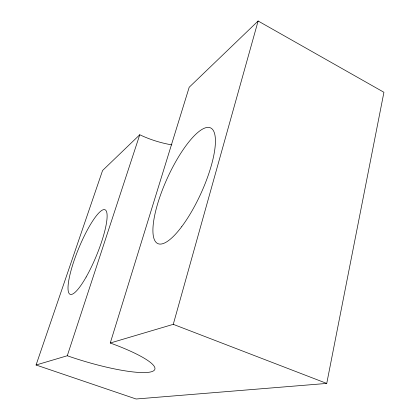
<?xml version="1.0" encoding="UTF-8"?>
<svg xmlns="http://www.w3.org/2000/svg" width="420" height="420" viewBox="0 0 420 420"><rect width="100%" height="100%" fill="white"/><g stroke="black" fill="none" stroke-linecap="round" stroke-linejoin="round"><path stroke-width="0.63" d="M36.073 365.001L136.096 399L326.739 383.429L383.927 92.285L258.122 21L189.194 87.25L110.266 343.014A71.195 12.773 16.8 0 1 151.468 371.737A71.195 12.773 16.8 0 1 67.279 355.751L36.073 365.001L102.58 170.494L139.76 134.757A62.727 31.479 18.8 0 0 171.864 144.879M110.266 343.014L173.271 324.34L258.122 21M67.279 355.751L139.76 134.757M173.271 324.34L326.739 383.429M86.158 277.006A45.733 9.592 -67.6 0 0 105.194 209.843A45.733 9.592 -67.6 0 0 71.384 269.252A45.733 9.592 -67.6 0 0 86.158 277.006M181.734 226.643A63.578 18.459 -65.5 0 0 212.352 129.213A63.578 18.459 -65.5 0 0 158.403 201.306A63.578 18.459 -65.5 0 0 181.734 226.643"/></g></svg>
